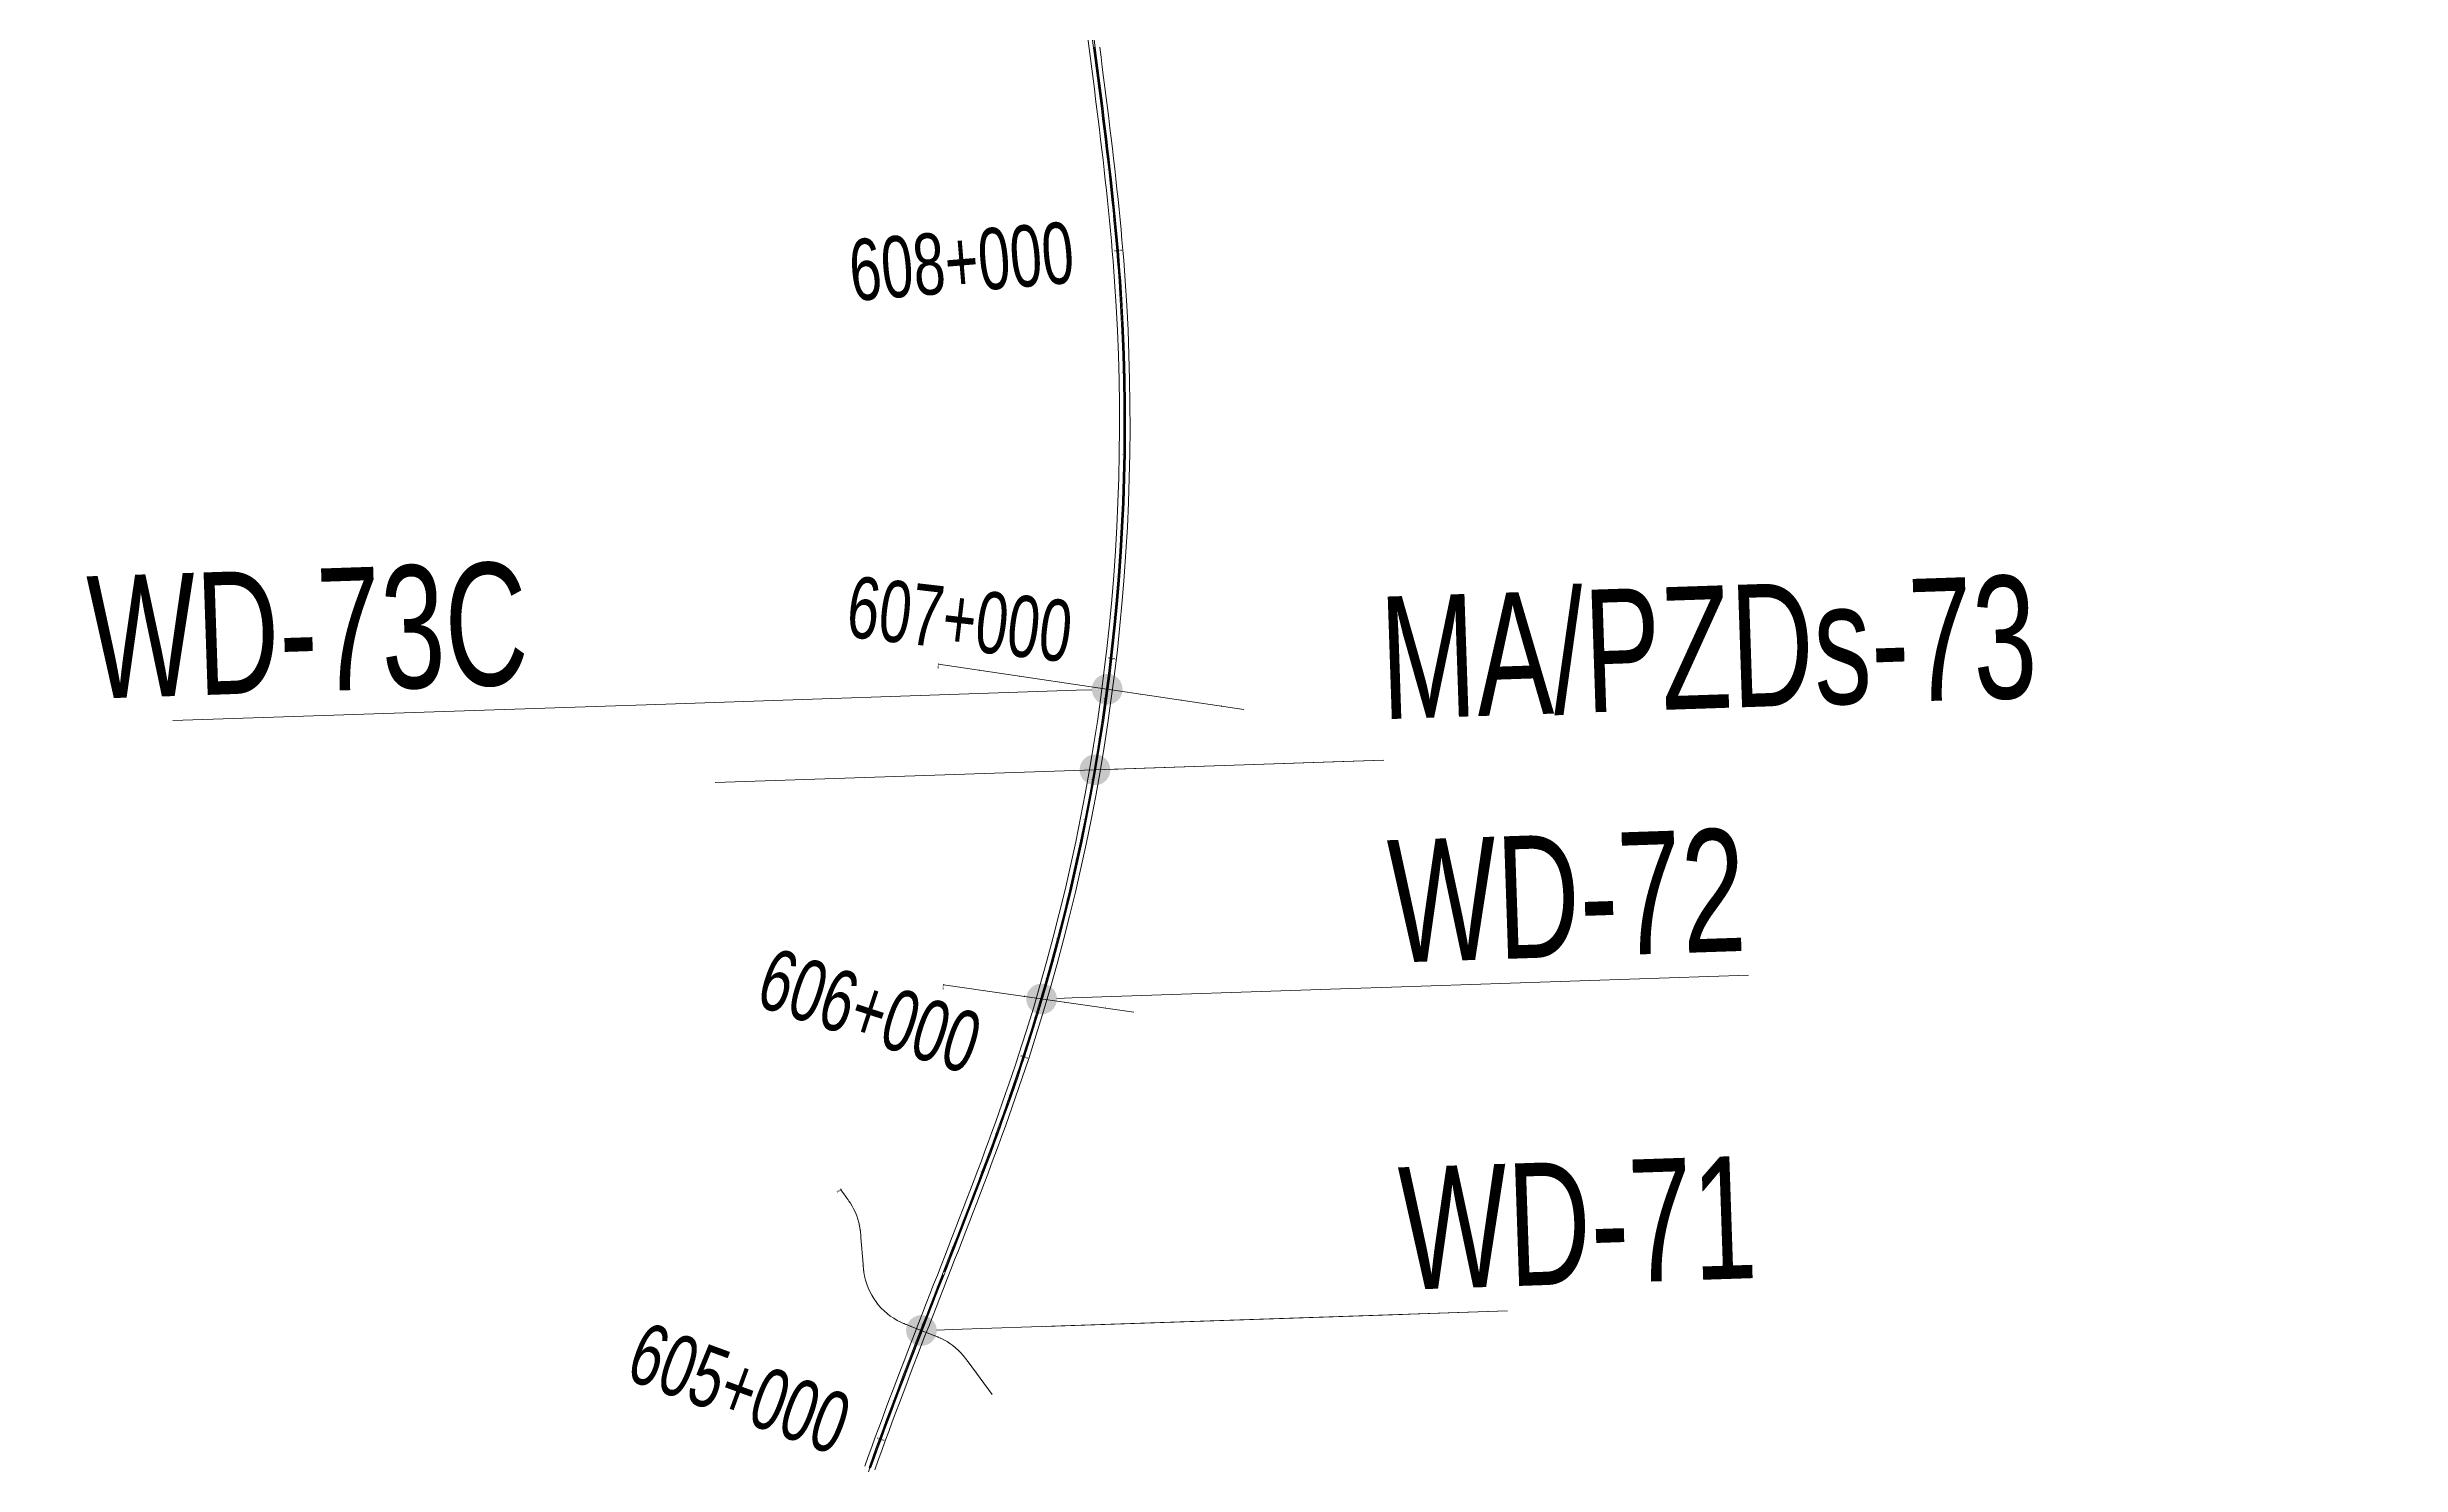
# Model space of a CAD drawing. Header units: metres. Extents: x 8395712 to 9795150, y 4166577 to 5794892.
# Drawn here: x 8418442.7 to 8418500.4, y 5772632.2 to 5772666.9 of the extents above; entities that cross this region are included whole.
import ezdxf
from ezdxf import colors
from ezdxf.entities.mleader import LeaderData, LeaderLine
from ezdxf.enums import TextEntityAlignment as Align
from ezdxf.math import Vec2, Vec3

# ---------------------------------------------------------------- set-up
doc = ezdxf.new("R2010")
doc.units = ezdxf.units.M
for name, color, linetype, lineweight in [('!MA_PZDs-73', 7, 'Continuous', 18), ('!WD-71', 7, 'Continuous', 18), ('!WD-72', 7, 'Continuous', 18), ('!WD-73C', 7, 'Continuous', 18), ('AII_M_opisy wymiary', 1, 'Continuous', 25), ('AII_Orientacja', 7, 'Continuous', 18)]:
    doc.layers.add(name, color=color, linetype=linetype, lineweight=lineweight)
doc.styles.add('_Pikieta Glowna Tekst Lewy Wyrownany', font='', dxfattribs={"height": 0.0027})
doc.styles.add('CDMSTYLE', font='CDMSIMPL.shx', dxfattribs={"width": 0.7, "bigfont": 'CDMBIGPL.shx'})
doc.styles.get('_Pikieta Glowna Tekst Lewy Wyrownany').set_extended_font_data('Engineering Bold')

# ---------------------------------------------------------------- blocks, each defined once
blk = doc.blocks.new('orientacja_osie')
at = {"lineweight": -2}
for p, q in [((8421678.880537, 5771988.441326), (8421661.23998559, 5771976.351696777)), ((8421559.632748157, 5771942.374634378), (8421494.697791247, 5771939.476615821)), ((8421340.948478688, 5771833.518008734), (8421314.985013986, 5771773.545557302)), ((8421246.946026953, 5771690.618449475), (8421165.346385, 5771634.172244)), ((8422171.10426525, 5771719.458705382), (8422088.830589302, 5771256.219402309)), ((8422956.00529, 5771705.270236), (8422820.505002003, 5770962.528913))]:
    blk.add_line(p, q, dxfattribs=at)
for points in [[(8420879.437980317, 5771984.576663341, 0), (8420903.978479765, 5771975.258619693, 0), (8420928.485356122, 5771965.852436165, 0), (8420952.959758772, 5771956.36206423, 0), (8420977.40285867, 5771946.791447701, 0), (8421001.815913133, 5771937.144499726, 0), (8421026.200201066, 5771927.4251258, 0), (8421074.887772331, 5771907.784652207, 0), (8421123.476700425, 5771887.900921678, 0), (8421171.97829269, 5771867.804759135, 0), (8421220.404044667, 5771847.52691338, 0), (8421268.766204774, 5771827.097828745, 0), (8421317.077209644, 5771806.547873453, 0), (8421341.217424307, 5771796.237055529, 0), (8421365.349567864, 5771785.907384914, 0), (8421389.475248873, 5771775.562634539, 0), (8421413.596077459, 5771765.206576663, 0), (8421437.713670043, 5771754.842980891, 0), (8421461.829644628, 5771744.475616173, 0)], [(8421661.23998559, 5771976.351696777, 0), (8421660.552571895, 5771975.880626914, 0), (8421659.86505607, 5771975.409706301, 0), (8421659.177336, 5771974.93908419, 0), (8421658.489309644, 5771974.468909889, 0), (8421657.800875312, 5771973.999332938, 0), (8421657.111931399, 5771973.53050294, 0), (8421655.732112387, 5771972.595684902, 0), (8421654.34905959, 5771971.665666075, 0), (8421652.961983941, 5771970.741659473, 0), (8421651.570106851, 5771969.82488482, 0), (8421650.17269157, 5771968.916588699, 0), (8421648.769011814, 5771968.018024419, 0), (8421648.064597052, 5771967.57278415, 0), (8421647.35835134, 5771967.130451468, 0), (8421646.650191419, 5771966.691187679, 0), (8421645.940035257, 5771966.255154774, 0), (8421645.227805708, 5771965.822517479, 0), (8421644.513426863, 5771965.39344122, 0)], [(8421494.697791247, 5771939.476615821, 0), (8421493.865287958, 5771939.439431396, 0), (8421493.032792866, 5771939.402066308, 0), (8421492.200314164, 5771939.364339904, 0), (8421491.367860159, 5771939.326071526, 0), (8421490.535439564, 5771939.28708054, 0), (8421489.703061204, 5771939.247186326, 0), (8421488.038471274, 5771939.163965938, 0), (8421486.374184892, 5771939.07496647, 0), (8421484.71030138, 5771938.978744275, 0), (8421483.046932455, 5771938.873856624, 0), (8421481.384239424, 5771938.758864501, 0), (8421479.72239599, 5771938.632329831, 0), (8421478.891848626, 5771938.564284775, 0), (8421478.061587602, 5771938.492815619, 0), (8421477.231643438, 5771938.417743424, 0), (8421476.402048044, 5771938.338889438, 0), (8421475.57283888, 5771938.256075661, 0), (8421474.744054813, 5771938.169124285, 0)], [(8421579.58648459, 5771943.682125915, 0), (8421578.757700525, 5771943.59517454, 0), (8421577.928491363, 5771943.512360762, 0), (8421577.098895965, 5771943.433506775, 0), (8421576.268951802, 5771943.358434581, 0), (8421575.438690778, 5771943.286965424, 0), (8421574.608143413, 5771943.218920369, 0), (8421572.946299981, 5771943.092385698, 0), (8421571.283606948, 5771942.977393576, 0), (8421569.620238023, 5771942.872505925, 0), (8421567.956354512, 5771942.776283731, 0), (8421566.292068131, 5771942.687284264, 0), (8421564.6274782, 5771942.604063872, 0), (8421563.795099841, 5771942.564169659, 0), (8421562.962679246, 5771942.525178675, 0), (8421562.13022524, 5771942.486910296, 0), (8421561.297746541, 5771942.449183892, 0), (8421560.465251448, 5771942.411818805, 0), (8421559.632748157, 5771942.374634378, 0)], [(8421349.27345134, 5771851.699206773, 0), (8421348.897165323, 5771850.955666323, 0), (8421348.524594538, 5771850.21025572, 0), (8421348.155586662, 5771849.463074575, 0), (8421347.789988693, 5771848.714221271, 0), (8421347.427644942, 5771847.963789252, 0), (8421347.06839906, 5771847.211870738, 0), (8421346.358570272, 5771845.703932509, 0), (8421345.65922548, 5771844.191091415, 0), (8421344.969082646, 5771842.674021715, 0), (8421344.286854446, 5771841.153386411, 0), (8421343.611232424, 5771839.62980348, 0), (8421342.940902853, 5771838.103879648, 0), (8421342.607311957, 5771837.340228946, 0), (8421342.274550086, 5771836.576217244, 0), (8421341.94245159, 5771835.811917086, 0), (8421341.61085078, 5771835.047400922, 0), (8421341.27958178, 5771834.282740813, 0), (8421340.948478688, 5771833.518008735, 0)], [(8421314.985013986, 5771773.545557302, 0), (8421314.653910898, 5771772.780825225, 0), (8421314.322641898, 5771772.016165117, 0), (8421313.991041083, 5771771.25164895, 0), (8421313.658942588, 5771770.487348795, 0), (8421313.326180717, 5771769.723337092, 0), (8421312.99258982, 5771768.959686389, 0), (8421312.322260251, 5771767.433762558, 0), (8421311.64663823, 5771765.910179627, 0), (8421310.96441003, 5771764.389544322, 0), (8421310.274267195, 5771762.872474624, 0), (8421309.574922403, 5771761.35963353, 0), (8421308.865093613, 5771759.851695299, 0), (8421308.505847733, 5771759.099776786, 0), (8421308.143503983, 5771758.349344767, 0), (8421307.777906012, 5771757.600491461, 0), (8421307.408898138, 5771756.853310319, 0), (8421307.036327353, 5771756.107899715, 0), (8421306.660041334, 5771755.364359264, 0)], [(8421468.820318127, 5771741.470136829, 0), (8421490.171816979, 5771732.291367386, 0), (8421511.52509093, 5771723.116734289, 0), (8421532.88191508, 5771713.950373886, 0), (8421554.244062388, 5771704.796423424, 0), (8421575.613297235, 5771695.659023734, 0), (8421596.991381863, 5771686.542316552, 0), (8421639.781051507, 5771668.387588507, 0), (8421682.626679683, 5771650.36558249, 0), (8421725.541776843, 5771632.509683577, 0), (8421768.539596904, 5771614.85337904, 0), (8421811.632367512, 5771597.430564971, 0), (8421854.832059788, 5771580.275239672, 0), (8421876.475711914, 5771571.808521405, 0), (8421898.15040005, 5771563.421494414, 0), (8421919.857437005, 5771555.118478217, 0), (8421941.598106066, 5771546.903802296, 0), (8421963.373572392, 5771538.781836007, 0), (8421985.184971629, 5771530.756958678, 0)], [(8421263.150796881, 5771702.334530873, 0), (8421262.49508304, 5771701.820251839, 0), (8421261.836809343, 5771701.309251156, 0), (8421261.176103244, 5771700.801398888, 0), (8421260.513091113, 5771700.296564203, 0), (8421259.847895004, 5771699.794612665, 0), (8421259.180635907, 5771699.295408948, 0), (8421257.840403302, 5771698.304696486, 0), (8421256.49331436, 5771697.323308339, 0), (8421255.14028078, 5771696.350118876, 0), (8421253.782204254, 5771695.383995079, 0), (8421252.41994644, 5771694.423774416, 0), (8421251.054359006, 5771693.468286983, 0), (8421250.370582335, 5771692.99195229, 0), (8421249.686289674, 5771692.516360134, 0), (8421249.001584532, 5771692.041362229, 0), (8421248.316570327, 5771691.566810223, 0), (8421247.631350135, 5771691.092555521, 0), (8421246.946026953, 5771690.618449474, 0)], [(8423897.436598476, 5771231.041880582, 0), (8423920.657301966, 5771232.008690868, 0), (8423943.87350024, 5771233.078928147, 0), (8423967.084934618, 5771234.248075644, 0), (8423990.29137757, 5771235.511617041, 0), (8424013.49272623, 5771236.865037843, 0), (8424036.688908888, 5771238.303824015, 0), (8424083.065750891, 5771241.419449942, 0), (8424129.42263727, 5771244.822450637, 0), (8424175.76056324, 5771248.476795536, 0), (8424222.080799503, 5771252.346472893, 0), (8424268.385718895, 5771256.395546187, 0), (8424314.677969763, 5771260.588097711, 0), (8424337.820185363, 5771262.726954768, 0), (8424360.960306473, 5771264.888219669, 0), (8424384.098743664, 5771267.067410131, 0), (8424407.235909812, 5771269.260044071, 0), (8424430.372227049, 5771271.461640192, 0), (8424453.508119833, 5771273.667717407, 0)]]:
    blk.add_polyline3d(points, dxfattribs=at)
at = {"lineweight": -2, "extrusion": (0, 0, -1)}
for centre, start, end in [((-8421562.483230969, 5772102.765370524), 239.1569091353708, 263.8636240646973), ((-8421164.086184233, 5771827.977686362), 206.9898914332504, 231.7456310902165)]:
    blk.add_arc(centre, 160, start, end, dxfattribs=at)
at = {"lineweight": -2}
for centre, radius, start, end in [((8421491.847308436, 5771779.085879675), 160, 96.13637593530274, 153.0101085667496), ((8423700.887881074, 5776227.177247209), 5000.000000000059, 249.931668778006, 272.2528628761468)]:
    blk.add_arc(centre, radius, start, end, dxfattribs=at)
at = {"lineweight": -2, "style": '_Pikieta Glowna Tekst Lewy Wyrownany'}
for s, height, rotation, p in [('0+000', 3.500000000000001, 124.4240770837313, (8421672.662086451, 5771997.514962137)), ('605+000', 3.500000000000001, 247.9403301847065, (8421060.931600833, 5771901.577219748)), ('0+300', 1.35, 126.4388755733395, (8421395.62499855, 5771909.413417364)), ('0+200', 1.35, 92.7465196022972, (8421489.986242859, 5771941.263178242)), ('0+100', 1.35, 99.85339100790014, (8421589.521403838, 5771947.096050465)), ('605+100', 1.35, 247.4458412346283, (8421156.804710042, 5771871.950765922)), ('605+200', 1.35, 247.081274687074, (8421249.014757654, 5771833.289049382)), ('0+400', 1.35, 156.5910947896156, (8421336.809157597, 5771828.990778915)), ('605+300', 1.35, 246.8466305420438, (8421341.025643967, 5771794.143874759)), ('0+500', 1.35, 145.6877835319178, (8421294.59072752, 5771738.912742741)), ('605+400', 1.35, 246.7419087995376, (8421432.92441716, 5771754.724570502)), ('0+600', 1.35, 124.6733826644181, (8421220.05309587, 5771674.447260434)), ('605+500', 1.35, 246.7750403616665, (8421524.800824944, 5771715.240945105)), ('605+600', 1.35, 247.0046987438212, (8421616.771615084, 5771675.960370084)), ('0+000', 3.500000000000001, 169.9289913124471, (8422160.273755578, 5771721.382259444)), ('0+000', 3.500000000000001, 169.6610758865264, (8422945.18389325, 5771707.24441238)), ('605+700', 1.35, 247.4397993415917, (8421708.97517978, 5771637.21127702)), ('0+100', 1.35, 169.9289913124471, (8422151.648226563, 5771621.349263642)), ('605+800', 1.35, 248.0803421549779, (8421801.544783624, 5771599.326763043)), ('605+900', 1.35, 248.9263271839799, (8421894.604349677, 5771562.643767445)), ('0+100', 1.35, 169.6610758865264, (8422936.09070532, 5771607.25284307)), ('606+000', 3.5, 249.9775894713069, (8421985.183285804, 5771519.048240717)), ('606+100', 1.35, 251.1235050615685, (8422082.594481451, 5771494.193994257)), ('0+200', 1.35, 169.9289913124471, (8422134.161371453, 5771522.8900848)), ('0+200', 1.35, 169.6610758865264, (8422918.143647322, 5771508.876508978)), ('606+200', 1.35, 252.2694206518301, (8422177.571483882, 5771462.776849044)), ('0+300', 1.35, 169.9289913124471, (8422116.674516343, 5771424.430905958)), ('606+300', 1.35, 253.4153362420918, (8422273.157792563, 5771433.265400466)), ('606+400', 1.35, 254.5612518323534, (8422369.315174244, 5771405.671452708)), ('606+500', 1.35, 255.707167422615, (8422466.005167251, 5771380.006042982)), ('0+300', 1.35, 169.6610758865264, (8422900.196589325, 5771410.500174887)), ('606+600', 1.35, 256.8530830128767, (8422563.189096881, 5771356.279437109)), ('606+700', 1.35, 257.9989986031383, (8422660.828090856, 5771334.501125416)), ('0+400', 1.35, 169.9289913124471, (8422099.187661232, 5771325.971727115)), ('606+800', 1.35, 259.1449141933999, (8422758.883094877, 5771314.679818938)), ('606+900', 1.35, 260.2908297836615, (8422857.314888256, 5771296.823445931)), ('0+400', 1.35, 169.6610758865264, (8422882.249531327, 5771312.123840796)), ('607+000', 3.500000000000001, 261.4367453739231, (8422954.743988818, 5771272.039479998)), ('607+100', 1.35, 262.5826609641848, (8423055.15122249, 5771267.033280775)), ('608+500', 1.35, 275.4486783943655, (8424452.041236171, 5771271.518720309)), ('0+500', 1.35, 169.6610758865264, (8422864.302473327, 5771213.747506705)), ('607+200', 1.35, 263.7285765544464, (8423154.476631451, 5771255.111404294)), ('607+300', 1.35, 264.8744921447081, (8423254.020597631, 5771245.178287857)), ('607+400', 1.35, 266.0204077349697, (8423353.743304761, 5771237.237904578)), ('607+500', 1.35, 267.1663233252313, (8423453.604865097, 5771231.293430505)), ('607+600', 1.35, 268.312238915493, (8423553.565335339, 5771227.347243348)), ('607+700', 1.35, 269.4581545057546, (8423653.584732637, 5771225.400921529)), ('607+800', 1.35, 270.6040700960162, (8423753.623050565, 5771225.455243549)), ('607+900', 1.35, 271.7499856862779, (8423853.640275126, 5771227.510187685)), ('608+000', 3.500000000000001, 272.86355470326, (8423954.045394102, 5771222.565565077)), ('608+100', 1.35, 273.7914638727127, (8424053.456686059, 5771237.390308346)), ('608+200', 1.35, 274.5139308265495, (8424153.216468858, 5771244.663368221)), ('608+300', 1.35, 275.0309555647706, (8424252.884923292, 5771253.014474126)), ('608+400', 1.35, 275.3425380873759, (8424352.483459355, 5771262.085425552)), ('0+600', 1.35, 169.6610758865264, (8422846.35541533, 5771115.371172613)), ('0+700', 1.35, 169.6610758865264, (8422828.408357332, 5771016.994838523))]:
    blk.add_text(s, height=height, rotation=rotation, dxfattribs=at).set_placement(p, align=Align.MIDDLE_RIGHT)
blk = doc.blocks.new('orientacja_sytuacja')
at = {"lineweight": -2}
for points in [[(8421000.23134566, 5771951.757066528), (8421023.495952819, 5771942.506339163), (8421046.733560553, 5771933.192946683), (8421069.94532863, 5771923.820257112), (8421093.132442221, 5771914.391627868), (8421116.296110455, 5771904.910406216), (8421139.437564949, 5771895.379929728), (8421162.558058402, 5771885.803526754), (8421185.658863127, 5771876.184516911), (8421208.741269633, 5771866.526211599), (8421231.806585211, 5771856.831914504), (8421254.856132498, 5771847.104922135), (8421277.89124808, 5771837.348524369), (8421300.91328107, 5771827.566004991), (8421323.923591714, 5771817.760642255), (8421346.923549991, 5771807.935709463), (8421369.914534198, 5771798.094475524), (8421392.897929583, 5771788.240205541), (8421415.875126932, 5771778.376161398), (8421438.847521195, 5771768.505602342), (8421461.816510094, 5771758.631785582), (8421484.783634566, 5771748.757712231), (8421507.749508519, 5771738.887194268), (8421530.71595904, 5771729.025399705), (8421553.68519031, 5771719.177475101), (8421576.65939717, 5771709.348568895), (8421599.640761679, 5771699.543832841), (8421622.631449653, 5771689.768423487), (8421645.633607168, 5771680.027503598), (8421668.649357116, 5771670.326243563), (8421691.680795686, 5771660.669822794), (8421714.729988893, 5771651.063431078), (8421737.798969058, 5771641.512269894), (8421760.889731282, 5771632.021553705), (8421784.004229931, 5771622.596511199), (8421807.14437506, 5771613.242386485), (8421830.312028866, 5771603.964440241), (8421853.509002093, 5771594.767950814), (8421876.737050435, 5771585.658215244), (8421899.997870902, 5771576.640550246), (8421923.29309819, 5771567.720293117), (8421946.624301005, 5771558.902802571), (8421969.992978374, 5771550.193459501), (8421993.400589796, 5771541.597651246, 0.09654832754401663), (8423878.103563929, 5771243.326968384), (8423903.02058395, 5771244.275330981), (8423927.934708629, 5771245.346590054), (8423952.846410403, 5771246.53559716), (8423977.755424831, 5771247.836771146), (8424002.66156282, 5771249.244530382), (8424027.56470689, 5771250.753293208), (8424052.464807404, 5771252.35747831), (8424077.36187885, 5771254.051505008), (8424102.255996078, 5771255.829793482), (8424127.147290554, 5771257.686764926), (8424152.035946617, 5771259.616841638), (8424176.92219772, 5771261.614447054), (8424201.806322703, 5771263.674005724), (8424226.688642023, 5771265.789943235), (8424251.56951403, 5771267.956686093), (8424276.44933121, 5771270.168661568), (8424301.328516444, 5771272.420297478), (8424326.207519256, 5771274.706021966), (8424351.086812094, 5771277.020263229), (8424375.966886556, 5771279.357449227), (8424400.848249666, 5771281.712007378), (8424425.731420128, 5771284.07836422), (8424450.616924567, 5771286.450945075), (8425047.905880503, 5771343.423704978)], [(8420996.18134341, 5771941.529775501), (8421019.417377366, 5771932.290409333), (8421042.627890022, 5771922.98787591), (8421065.814036723, 5771913.625531654), (8421088.976998404, 5771904.206723024), (8421112.117980147, 5771894.734786966), (8421135.238209749, 5771885.213051354), (8421158.338936271, 5771875.644835477), (8421181.42142863, 5771866.03345052), (8421204.486974152, 5771856.382200068), (8421227.536877172, 5771846.694380619), (8421250.572457612, 5771836.973282117), (8421273.595049577, 5771827.222188486), (8421296.605999947, 5771817.444378179), (8421319.606666977, 5771807.643124733), (8421342.598418906, 5771797.821697346), (8421365.582632553, 5771787.983361434), (8421388.560691928, 5771778.131379223), (8421411.533986855, 5771768.269010324), (8421434.50391157, 5771758.399512326), (8421457.471863339, 5771748.526141387), (8421480.439203568, 5771738.651975282), (8421503.407277783, 5771728.780511714), (8421526.378194036, 5771718.916799664), (8421549.354157783, 5771709.065988701), (8421572.337365804, 5771699.233231782), (8421595.330002746, 5771689.423686725), (8421618.334237637, 5771679.642517657), (8421641.352220401, 5771669.894896463), (8421664.386078395, 5771660.186004191), (8421687.437912883, 5771650.521032447), (8421710.509795543, 5771640.905184768), (8421733.603764938, 5771631.343677936), (8421756.721822973, 5771621.841743278), (8421779.865931354, 5771612.404627914), (8421803.038008006, 5771603.037595961), (8421826.239923483, 5771593.745929697), (8421849.473497368, 5771584.534930653), (8421872.740494637, 5771575.409920666), (8421896.042622004, 5771566.376242858), (8421919.381524254, 5771557.439262559), (8421942.758780545, 5771548.604368147), (8421966.175900683, 5771539.876971828), (8421989.634325467, 5771531.262504754, 0.09654832754394872), (8423878.494454747, 5771232.333915833), (8423903.466361215, 5771233.2843673), (8423928.433601204, 5771234.357909232), (8423953.395944597, 5771235.549332455), (8423978.353127498, 5771236.853021719), (8424003.304961573, 5771238.263362955), (8424028.251330284, 5771239.774743746), (8424053.192185083, 5771241.38155367), (8424078.127541658, 5771243.078184613), (8424103.057476139, 5771244.859030987), (8424127.98212133, 5771246.718489876), (8424152.901662925, 5771248.650961133), (8424177.816335747, 5771250.650847409), (8424202.726419974, 5771252.712554132), (8424227.63223736, 5771254.830489422), (8424252.534147488, 5771256.999063984), (8424277.432543995, 5771259.212690931), (8424302.327850815, 5771261.465785585), (8424327.220518425, 5771263.752765249), (8424352.111020086, 5771266.068048933), (8424376.999848088, 5771268.406057056), (8424401.887510005, 5771270.761211154), (8424426.77452493, 5771273.127933527), (8424451.661419744, 5771275.500646913), (8425048.950381117, 5771332.473407334)], [(8420994.708615318, 5771937.81076058), (8421017.934259018, 5771928.57552576), (8421041.13491892, 5771919.276941083), (8421064.311748758, 5771909.91835876), (8421087.465927923, 5771900.503121263), (8421110.598660037, 5771891.034561783), (8421133.711171495, 5771881.516004671), (8421156.804710044, 5771871.950765922), (8421179.88054336, 5771862.34215365), (8421202.939957613, 5771852.693468601), (8421225.984256068, 5771843.008004661), (8421249.014757652, 5771833.289049382), (8421272.032795576, 5771823.539884529), (8421295.039715901, 5771813.763786611), (8421318.036876163, 5771803.964027453), (8421341.025643967, 5771794.143874759), (8421364.00739559, 5771784.306592675), (8421386.983514601, 5771774.455442381), (8421409.955390465, 5771764.59368266), (8421432.92441716, 5771754.724570502), (8421455.891991792, 5771744.85136168), (8421478.859410478, 5771734.977161846), (8421501.82828479, 5771725.105354423), (8421524.800824942, 5771715.240945105), (8421547.779236864, 5771705.389084554), (8421570.765718037, 5771695.554927378), (8421593.762454042, 5771685.743633592), (8421616.771615086, 5771675.960370084), (8421639.795352487, 5771666.21031205), (8421662.835795224, 5771656.498644417), (8421685.895046411, 5771646.83056323), (8421708.97517978, 5771637.21127702), (8421732.078236168, 5771627.646008134), (8421755.206219953, 5771618.139994032), (8421778.36109551, 5771608.698488536), (8421801.544783624, 5771599.326763043), (8421824.75915789, 5771590.03010768), (8421848.006041106, 5771580.813832413), (8421871.287201619, 5771571.683268093), (8421894.604349677, 5771562.643767445), (8421917.959133733, 5771553.700705992), (8421941.353136744, 5771544.859482901), (8421964.78787243, 5771536.125521766), (8421988.264774801, 5771527.504269665, 0.09654832754427638), (8423878.636596864, 5771228.336442179), (8423903.62846204, 5771229.287653235), (8423928.615016688, 5771230.362025298), (8423953.595775215, 5771231.554327108), (8423978.570473922, 5771232.858931015), (8424003.538924757, 5771234.270211164), (8424028.501011519, 5771235.782543941), (8424053.45668606, 5771237.390308346), (8424078.405964497, 5771239.087886288), (8424103.348923437, 5771240.869662807), (8424128.285696156, 5771242.730026221), (8424153.21646886, 5771244.663368221), (8424178.14147685, 5771246.664083902), (8424203.061000802, 5771248.726571734), (8424227.975362938, 5771250.845233492), (8424252.884923289, 5771253.014474126), (8424277.790075917, 5771255.228701608), (8424302.691245131, 5771257.482326714), (8424327.588881757, 5771259.769762807), (8424352.483459355, 5771262.085425552), (8424377.375470465, 5771264.423732631), (8424402.265422855, 5771266.779103436), (8424427.15383577, 5771269.145958731), (8424452.041236171, 5771271.518720309), (8425049.330199523, 5771328.49148092)], [(8420990.658613069, 5771927.583469552), (8421013.855683565, 5771918.359595931), (8421037.029248388, 5771909.071870309), (8421060.18045685, 5771899.723633301), (8421083.310484104, 5771890.318216421), (8421106.420529729, 5771880.858942533), (8421129.511816293, 5771871.349126297), (8421152.585587913, 5771861.792074646), (8421175.643108863, 5771852.191087258), (8421198.685662132, 5771842.549457069), (8421221.714548029, 5771832.870470776), (8421244.731082765, 5771823.157409363), (8421267.736597072, 5771813.413548645), (8421290.732434778, 5771803.642159799), (8421313.719951425, 5771793.846509933), (8421336.700512884, 5771784.029862641), (8421359.675493943, 5771774.195478586), (8421382.646276947, 5771764.346616061), (8421405.614250388, 5771754.486531586), (8421428.580807535, 5771744.618480486), (8421451.547345037, 5771734.745717487), (8421474.514979478, 5771724.871424896), (8421497.486054057, 5771714.998671867), (8421520.463059938, 5771705.132345065), (8421543.448204337, 5771695.277598153), (8421566.443686672, 5771685.439590266), (8421589.451695109, 5771675.623487476), (8421612.474403067, 5771665.834464254), (8421635.513965718, 5771656.077704915), (8421658.572516503, 5771646.358405045), (8421681.652163608, 5771636.681772881), (8421704.75498643, 5771627.05303071), (8421727.883032048, 5771617.477416177), (8421751.038311644, 5771607.960183606), (8421774.222796934, 5771598.506605251), (8421797.438416572, 5771589.12197252), (8421820.687052509, 5771579.811597136), (8421843.970536381, 5771570.580812251), (8421867.290645823, 5771561.434973515), (8421890.649100779, 5771552.379460057), (8421914.047559796, 5771543.419675434), (8421937.487616284, 5771534.561048478), (8421960.97079474, 5771525.809034094), (8421984.498510474, 5771517.169123173, 0.09654832754461659), (8423879.027487682, 5771217.343389629), (8423904.074239306, 5771218.296689554), (8423929.113909263, 5771219.373344476), (8423954.14530941, 5771220.568062402), (8423979.168176588, 5771221.875181586), (8424004.18232351, 5771223.289043739), (8424029.187634913, 5771224.803994478), (8424054.184063738, 5771226.414383707), (8424079.171627305, 5771228.114565895), (8424104.150403496, 5771229.898900312), (8424129.120526932, 5771231.761751171), (8424154.082185166, 5771233.697487717), (8424179.035614878, 5771235.700484256), (8424203.981098073, 5771237.765120143), (8424228.918958275, 5771239.88577968), (8424253.849556746, 5771242.056852016), (8424278.773288699, 5771244.27273097), (8424303.690579506, 5771246.527814822), (8424328.601880927, 5771248.816506091), (8424353.507667348, 5771251.133211255), (8424378.408431998, 5771253.472340461), (8424403.304683194, 5771255.82830721), (8424428.196940573, 5771258.195528038), (8424453.085731348, 5771260.568422148)]]:
    blk.add_lwpolyline(points, format="xyb", dxfattribs=at)
blk = doc.blocks.new('_DOT')
at = {"color": 0, "linetype": 'ByBlock'}
blk.add_line((-0.5, 0), (-1, 0), dxfattribs=at)
at = {"color": 0, "linetype": 'ByBlock', "const_width": 0.5}
blk.add_lwpolyline([(-0.25, 0, 1), (0.25, 0, 1)], format="xyb", close=True, dxfattribs=at)

msp = doc.modelspace()

# ---------------------------------------------------------------- linework, layer by layer
at = {"layer": 'AII_M_opisy wymiary', "color": 1, "linetype": 'ByBlock', "lineweight": 40}
msp.add_circle((8418171.830326973, 5772432.124002992), 22459.48405515863, dxfattribs=at)

# ---------------------------------------------------------------- block references
at = {"layer": 'AII_Orientacja', "color": 7, "linetype": 'Continuous', "lineweight": 0, "xscale": 0.01, "yscale": 0.01, "zscale": 0.01, "rotation": 91.92062245079578}
msp.add_blockref('orientacja_osie', (8478972.132439435, 5690403.946573333), dxfattribs=at)
at = {"layer": 'AII_Orientacja', "linetype": 'Continuous', "lineweight": 13, "xscale": 0.01, "yscale": 0.01, "zscale": 0.01, "rotation": 91.92062245079578}
msp.add_blockref('orientacja_sytuacja', (8478972.132439435, 5690403.946573333), dxfattribs=at)

# ---------------------------------------------------------------- texts
at = {"color": 1, "lineweight": -2, "style": 'CDMSTYLE', "width": 0.7}
for s, rotation, p in [('608+000', 4.784176695750142, (8418467.858859578, 5772661.902930013)), ('607+000', 353.3573700548706, (8418467.808230788, 5772652.598024546)), ('606+000', 341.8982118948803, (8418465.490428885, 5772642.473638066)), ('605+000', 339.8609511331964, (8418462.267606854, 5772633.138693839))]:
    msp.add_text(s, height=1.5, rotation=rotation, dxfattribs=at).set_placement(p, align=Align.MIDDLE_RIGHT)

# ---------------------------------------------------------------- leaders
at = {"layer": '!MA_PZDs-73'}
ml = msp.add_multileader_mtext('Standard', dxfattribs=at)
ml.set_content('{\\C256;MA/PZDs-73}', color=1, style='CDMSTYLE')
ml.set_leader_properties(color=256, linetype='ByLayer', lineweight=-1)
ml.set_arrow_properties(name='DOT')
ml.build(insert=Vec2(0, 0))
ml.multileader.update_dxf_attribs({"text_left_attachment_type": 6, "text_right_attachment_type": 6, "dogleg_length": 2, "arrow_head_size": 0.75, "scale": 50})
ctx = ml.context
ctx.base_point, ctx.scale, ctx.char_height, ctx.arrow_head_size, ctx.landing_gap_size, ctx.plane_origin, ctx.plane_x_axis, ctx.plane_y_axis = Vec3(8418475.457287546, 5772649.459965874), 50, 3, 0.75, 0, Vec3(8418474.392561534, 5772649.424261621), Vec3(0.9994382176706575, 0.03351490801567938), Vec3(-0.03351490801567938, 0.9994382176706575)
ctx.left_attachment, ctx.right_attachment = 6, 6
notes = []
notes.append((ctx, [(0, (1, 1, 0), (8418474.45784933, 5772649.426450966), (0.9994382176706575, 0.03351490801567937), 1, [(0, [(8418468.384921022, 5772649.222802926), (8418474.45784933, 5772649.426450966)], 0, [])])]))
ctx.mtext.insert, ctx.mtext.text_direction, ctx.mtext.rotation, ctx.mtext.flow_direction = Vec3(8418475.323227914, 5772653.457718744), Vec3(0.9994382176706575, 0.03351490801567938), -8.810313589791008e-14, 5
at = {"layer": '!WD-71'}
ml = msp.add_multileader_mtext('Standard', dxfattribs=at)
ml.set_content('{\\C256;WD-71}', color=1, style='CDMSTYLE')
ml.set_leader_properties(color=256, linetype='ByLayer', lineweight=-1)
ml.set_arrow_properties(name='DOT')
ml.build(insert=Vec2(0, 0))
ml.multileader.update_dxf_attribs({"text_left_attachment_type": 6, "text_right_attachment_type": 6, "dogleg_length": 2, "arrow_head_size": 0.75, "scale": 50})
ctx = ml.context
ctx.base_point, ctx.scale, ctx.char_height, ctx.arrow_head_size, ctx.landing_gap_size, ctx.plane_origin, ctx.plane_x_axis, ctx.plane_y_axis = Vec3(8418475.912290158, 5772635.891466789), 50, 3, 0.75, 0, Vec3(8418470.14340425, 5772635.698014431), Vec3(0.9994382176706575, 0.03351490801567938), Vec3(-0.03351490801567938, 0.9994382176706575)
ctx.left_attachment, ctx.right_attachment = 6, 6
notes.append((ctx, [(0, (1, 1, 0), (8418474.91285194, 5772635.857951881), (0.9994382176706575, 0.03351490801567931), 1, [(0, [(8418464.135763735, 5772635.496555735), (8418478.482197994, 5772635.977645428)], 0, [])])]))
ctx.mtext.insert, ctx.mtext.text_direction, ctx.mtext.rotation, ctx.mtext.flow_direction = Vec3(8418475.79163649, 5772639.489444373), Vec3(0.9994382176706575, 0.03351490801567938), -8.810313589791008e-14, 5
at = {"layer": '!WD-72'}
ml = msp.add_multileader_mtext('Standard', dxfattribs=at)
ml.set_content('{\\C256;WD-72}', color=1, style='CDMSTYLE')
ml.set_leader_properties(color=256, linetype='ByLayer', lineweight=-1)
ml.set_arrow_properties(name='DOT')
ml.build(insert=Vec2(0, 0))
ml.multileader.update_dxf_attribs({"text_left_attachment_type": 6, "text_right_attachment_type": 6, "dogleg_length": 2, "arrow_head_size": 0.75, "scale": 50})
ctx = ml.context
ctx.base_point, ctx.scale, ctx.char_height, ctx.arrow_head_size, ctx.landing_gap_size, ctx.plane_origin, ctx.plane_x_axis, ctx.plane_y_axis = Vec3(8418475.643720224, 5772643.90041176), 50, 3, 0.75, 0, Vec3(8418473.086729266, 5772643.814666272), Vec3(0.9994382176706575, 0.03351490801567938), Vec3(-0.03351490801567938, 0.9994382176706575)
ctx.left_attachment, ctx.right_attachment = 6, 6
notes.append((ctx, [(0, (1, 1, 0), (8418474.644282008, 5772643.866896852), (0.9994382176706575, 0.03351490801567937), 1, [(0, [(8418467.079088751, 5772643.613207578), (8418474.644282008, 5772643.866896852)], 0, [])])]))
ctx.mtext.insert, ctx.mtext.text_direction, ctx.mtext.rotation, ctx.mtext.flow_direction = Vec3(8418475.523066558, 5772647.498389344), Vec3(0.9994382176706575, 0.03351490801567938), -8.810313589791008e-14, 5
at = {"layer": '!WD-73C'}
ml = msp.add_multileader_mtext('Standard', dxfattribs=at)
ml.set_content('{\\C256;WD-73C}', color=1, style='CDMSTYLE')
ml.set_leader_properties(color=256, linetype='ByLayer', lineweight=-1)
ml.set_arrow_properties(name='DOT')
ml.build(insert=Vec2(0, 0))
ml.multileader.update_dxf_attribs({"text_left_attachment_type": 6, "text_right_attachment_type": 6, "dogleg_length": 2, "arrow_head_size": 0.75, "scale": 50})
ctx = ml.context
ctx.base_point, ctx.scale, ctx.char_height, ctx.arrow_head_size, ctx.landing_gap_size, ctx.plane_origin, ctx.plane_x_axis, ctx.plane_y_axis = Vec3(8418443.801525325, 5772650.360998573), 50, 3, 0.75, 0, Vec3(8418462.677695544, 5772650.993987284), Vec3(0.9994382176706517, 0.03351490801585536), Vec3(-0.03351490801585536, 0.9994382176706517)
ctx.left_attachment, ctx.right_attachment = 6, 6
notes.append((ctx, [(0, (1, 1, 0), (8418457.393885083, 5772650.816801322), (-0.9994382176706518, -0.03351490801585536), 0.9999999999999999, [(0, [(8418468.685336059, 5772651.195445978), (8418457.393885083, 5772650.816801322)], 0, [])])]))
ctx.mtext.insert, ctx.mtext.text_direction, ctx.mtext.rotation, ctx.mtext.flow_direction = Vec3(8418443.680871654, 5772653.958976156), Vec3(0.9994382176706517, 0.03351490801585536), 8.797823580763975e-14, 5
for ctx, leaders in notes:
    for number, flags, end, landing, length, lines in leaders:
        leader = LeaderData()
        leader.index, (leader.has_last_leader_line, leader.has_dogleg_vector, leader.attachment_direction) = number, flags
        leader.last_leader_point, leader.dogleg_vector, leader.dogleg_length = Vec3(end), Vec3(landing), length
        for number, points, colour, breaks in lines:
            line = LeaderLine()
            line.index, line.vertices, line.color, line.breaks = number, Vec3.list(points), colors.encode_raw_color(colour), breaks
            leader.lines.append(line)
        ctx.leaders.append(leader)

doc.saveas('drawing.dxf')
